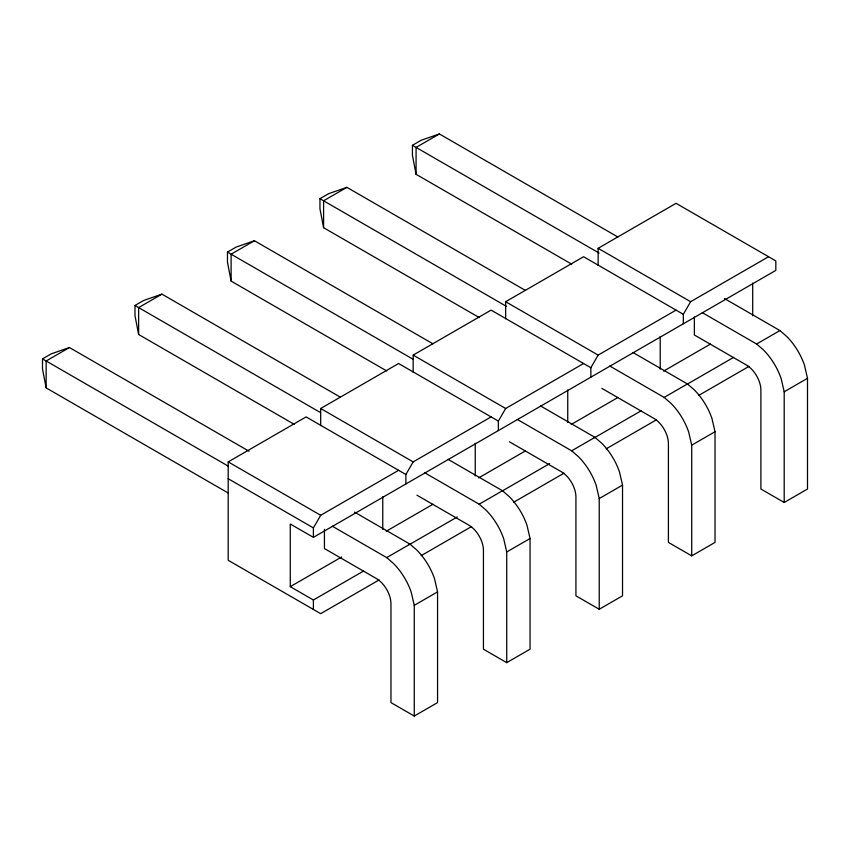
<?xml version="1.0" encoding="UTF-8"?>
<svg xmlns="http://www.w3.org/2000/svg" width="850" height="850" viewBox="0 0 850 850"><rect width="100%" height="100%" fill="white"/><g stroke="black" fill="none" stroke-linecap="round" stroke-linejoin="round"><path stroke-width="1.27" d="M363.641 570.998L313.395 600.004L290.275 586.659L290.275 524.014L313.395 537.359L313.395 527.903L320.684 515.291L398.597 470.305M405.886 483.969L405.886 474.502L413.164 461.89L491.087 416.904M498.366 430.567L498.366 421.111L505.654 408.499L583.567 363.513M590.856 377.177L590.856 367.71L598.134 355.098L676.058 310.112M683.336 323.776L683.336 314.319L690.625 301.707L768.538 256.721M228.044 492.915L46.144 387.897L42.5 368.974L42.5 358.881L51.234 353.844L69.445 347.533L249.061 451.233M294.217 424.331L138.624 334.496L134.98 315.584L134.98 305.49L143.724 300.443L161.925 294.142L340.404 397.184M386.707 370.94L231.115 281.106L227.471 262.183L227.471 252.099L236.204 247.053L254.416 240.741L432.884 343.783M479.188 317.539L323.595 227.704L319.951 208.792L319.951 198.698L328.695 193.651L346.896 187.351L525.374 290.392M571.668 264.148L416.075 174.314L412.441 155.391L412.441 145.308L421.175 140.261L439.386 133.949L617.854 236.991M69.445 347.533L46.144 360.984L46.144 387.897M161.925 294.142L138.624 307.594L134.98 305.49M254.416 240.741L231.115 254.192L231.115 281.106M346.896 187.351L323.595 200.802L323.595 227.704M439.386 133.949L416.075 147.401L416.075 174.314M379.121 579.934L320.684 613.668L228.193 560.278L228.193 461.89L306.117 416.904L405.886 474.502M320.684 425.553L320.684 408.499L398.597 363.513L498.366 421.111M413.164 372.151L413.164 355.098L491.087 310.112L590.856 367.71M505.654 318.761L505.654 301.707L583.567 256.721L683.336 314.319M598.134 265.359L598.134 248.306L676.058 203.32L775.827 260.918L775.827 270.385L313.395 537.359M290.275 586.659L341.658 556.994M386.187 531.282L433.001 504.252M478.678 477.891L525.491 450.861M571.157 424.49L617.971 397.471M663.638 371.099L710.451 344.069M332.361 526.235L386.686 557.6L409.998 544.149L416.744 549.992A45.634 26.35 60 0 1 434.499 578.627L437.559 591.898L437.559 702.599L414.258 716.051L390.957 702.599L390.957 603.787A20.602 11.889 60 0 0 376.391 578.563L324.434 548.569L324.434 529.348M424.841 472.834L479.177 504.209L502.478 490.748L509.235 496.602A45.634 26.35 60 0 1 526.979 525.236L530.049 538.507L530.049 649.198L506.738 662.649L483.438 649.198L483.438 550.396A20.602 11.889 60 0 0 468.871 525.173L416.914 495.168M517.321 419.443L571.657 450.808L594.957 437.357L601.715 443.211A45.634 26.35 60 0 1 619.459 471.835L622.529 485.106L622.529 595.808L599.229 609.259L575.928 595.808L575.928 496.995A20.602 11.889 60 0 0 561.361 471.771L509.405 441.777M609.811 366.042L664.148 397.418L687.448 383.966L694.206 389.81A45.634 26.35 60 0 1 711.949 418.444L715.02 431.715L715.02 542.406L691.709 555.857L668.408 542.406L668.408 443.604A20.602 11.889 60 0 0 653.841 418.381L601.885 388.376M702.291 312.651L756.628 344.016L779.928 330.565L786.686 336.419A45.634 26.35 60 0 1 804.429 365.043L807.5 378.314L807.5 489.016L784.199 502.467L760.899 489.016L760.899 390.203A20.602 11.889 60 0 0 746.332 364.979L694.365 334.985L694.365 317.05M409.307 544.638L457.268 516.949M501.797 491.236L549.748 463.547M594.278 437.846L641.091 410.816M686.768 384.444L733.571 357.414M421.186 555.645L471.601 526.533M513.676 502.244L564.092 473.142M606.156 448.853L656.572 419.741M698.636 395.462L749.062 366.35M414.258 716.051L414.258 605.349L437.559 591.898M506.738 662.649L506.738 551.958L530.049 538.507M599.229 609.259L599.229 498.557L622.529 485.106M691.709 555.857L691.709 445.166L715.02 431.715M784.199 502.467L784.199 391.776L807.5 378.314M724.466 298.541L779.928 330.565M598.134 248.306L690.625 301.707M412.441 145.308L599.133 253.087M633.112 352.591L687.448 383.966M505.654 301.707L598.134 355.098M319.951 198.698L506.642 306.489M540.632 405.992L594.957 437.357M413.164 355.098L505.654 408.499M227.471 252.099L413.015 359.221M448.141 459.382L502.478 490.748M320.684 408.499L413.164 461.89M320.535 412.611L138.624 307.594L138.624 334.496M354.524 512.125L409.998 544.149M228.193 461.89L320.684 515.291M42.5 358.881L228.044 466.013M228.193 478.709L313.395 527.903M756.628 344.016L763.385 349.871A45.634 26.35 60 0 1 781.129 378.505L784.199 391.776M664.148 397.418L670.894 403.261A45.634 26.35 60 0 1 688.649 431.896L691.709 445.166M571.657 450.808L578.414 456.663A45.634 26.35 60 0 1 596.158 485.286L599.229 498.557M479.177 504.209L485.934 510.053A45.634 26.35 60 0 1 503.678 538.688L506.738 551.958M386.686 557.6L393.444 563.454A45.634 26.35 60 0 1 411.188 592.078L414.258 605.349M752.696 283.135L752.696 315.764M660.216 336.536L660.216 369.155M567.736 389.927L567.736 422.556M475.246 443.328L475.246 475.947M382.766 496.719L382.766 529.348M313.395 600.004L313.395 609.471"/></g></svg>
